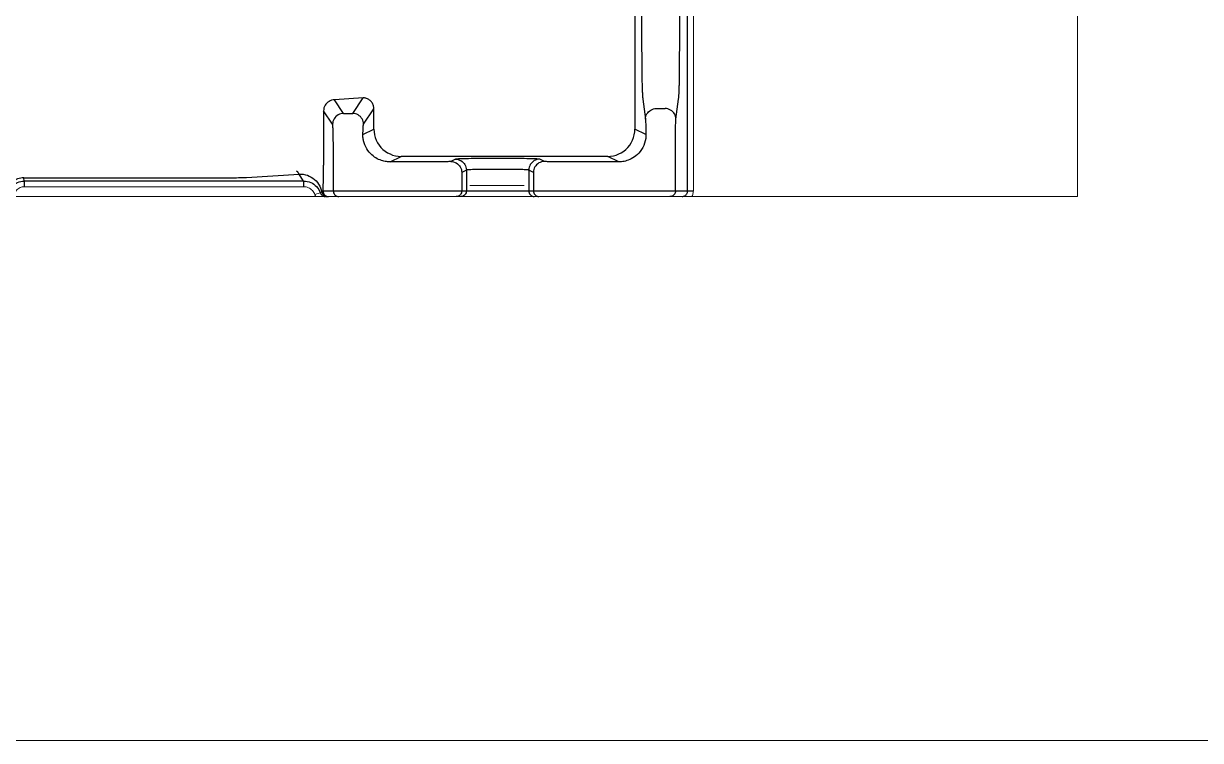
# Model space of a CAD drawing. Header units: millimetres. Extents: x 100 to 1590, y 100 to 694.
# Drawn here: x 1480.456 to 1484.515, y 498.831 to 501.301 of the extents above; entities that cross this region are included whole.
import ezdxf

# ---------------------------------------------------------------- set-up
doc = ezdxf.new("R2010")
doc.units = ezdxf.units.MM
for name, color, linetype, lineweight in [('DTM_CURVE', 7, 'Continuous', 9), ('OUTLINE', 6, 'Continuous', 9), ('PAREDE', 7, 'Continuous', 9)]:
    doc.layers.add(name, color=color, linetype=linetype, lineweight=lineweight)

msp = doc.modelspace()

# ---------------------------------------------------------------- linework, layer by layer
at = {"color": 9, "linetype": 'Continuous'}
for p, q in [((1482.7183, 501.1445), (1482.7341, 502.7553)), ((1482.5736, 502.5944), (1482.5878, 501.1407)), ((1482.5641, 502.3619), (1482.5641, 500.9375)), ((1482.5878, 501.1407), (1482.5879, 501.1328)), ((1482.5879, 501.1328), (1482.588, 501.1246)), ((1482.588, 501.1246), (1482.5882, 501.1162)), ((1482.5882, 501.1162), (1482.5883, 501.1077)), ((1482.7179, 501.1116), (1482.718, 501.1201)), ((1482.718, 501.1201), (1482.7182, 501.1285)), ((1482.7182, 501.1285), (1482.7183, 501.1367)), ((1482.7183, 501.1367), (1482.7183, 501.1445)), ((1481.6265, 501.0453), (1481.528, 501.0383)), ((1481.5591, 500.9917), (1481.528, 501.0383)), ((1481.5908, 500.9917), (1481.6265, 501.0453)), ((1482.5913, 501.0411), (1482.6003, 500.9722)), ((1481.4905, 501.0009), (1481.4905, 500.8134)), ((1481.5216, 500.9543), (1481.4905, 501.0009)), ((1481.5591, 500.9917), (1481.5908, 500.9917)), ((1481.6282, 500.9543), (1481.6639, 501.0078)), ((1481.6639, 500.9375), (1481.6639, 501.0078)), ((1482.6378, 501.0085), (1482.6683, 501.0085)), ((1481.6261, 500.9186), (1481.6639, 500.9375)), ((1482.6022, 500.9185), (1482.5641, 500.9375)), ((1481.5241, 500.7243), (1481.5241, 500.8794)), ((1482.7039, 500.7243), (1482.7039, 500.8998)), ((1481.7195, 500.8247), (1481.7576, 500.8438)), ((1482.4704, 500.8438), (1481.7576, 500.8438)), ((1481.9453, 500.834), (1481.9293, 500.826)), ((1482.2518, 500.826), (1482.2358, 500.834)), ((1482.5085, 500.8247), (1482.4704, 500.8438)), ((1481.4013, 500.7887), (1481.3974, 500.7931)), ((1481.4025, 500.7875), (1481.4013, 500.7887)), ((1481.4903, 500.7871), (1481.4904, 500.7927)), ((1481.4903, 500.7813), (1481.4903, 500.7871)), ((1481.4904, 500.7927), (1481.4905, 500.7982)), ((1481.4905, 500.8086), (1481.4905, 500.8134)), ((1481.4905, 500.8035), (1481.4905, 500.8086)), ((1481.4905, 500.7982), (1481.4905, 500.8035)), ((1481.9828, 500.7965), (1481.9668, 500.7885)), ((1481.9668, 500.7885), (1481.9668, 500.7243)), ((1481.9828, 500.7965), (1481.9828, 500.7243)), ((1482.1983, 500.7965), (1482.1983, 500.7243)), ((1482.2143, 500.7885), (1482.1983, 500.7965)), ((1482.2143, 500.7885), (1482.2143, 500.7243)), ((1482.5085, 500.8247), (1482.3209, 500.8247)), ((1480.4565, 500.7701), (1481.1837, 500.7701)), ((1480.458, 500.7587), (1480.4565, 500.7701)), ((1480.458, 500.7587), (1480.458, 500.7391)), ((1481.2242, 500.7714), (1481.406, 500.7827)), ((1481.4217, 500.7587), (1481.406, 500.7827)), ((1481.4217, 500.7587), (1481.4217, 500.7391)), ((1481.4892, 500.7422), (1481.4894, 500.7473)), ((1481.4894, 500.7473), (1481.4896, 500.7527)), ((1481.4896, 500.7527), (1481.4898, 500.7582)), ((1481.4898, 500.7582), (1481.4899, 500.7639)), ((1481.4899, 500.7639), (1481.49, 500.7696)), ((1481.49, 500.7696), (1481.4902, 500.7755)), ((1481.4902, 500.7755), (1481.4903, 500.7813)), ((1482.7657, 500.7243), (1481.4883, 500.7243)), ((1481.4888, 500.7327), (1481.489, 500.7373)), ((1481.489, 500.7373), (1481.4892, 500.7422)), ((1481.5038, 500.7059), (1481.5071, 500.7056))]:
    msp.add_line(p, q, dxfattribs=at)
at = {"color": 7, "linetype": 'Continuous'}
for p, q in [((1482.746, 500.7243), (1482.746, 501.9386)), ((1481.4217, 500.7587), (1480.458, 500.7587))]:
    msp.add_line(p, q, dxfattribs=at)
at = {"color": 9, "linetype": 'Continuous'}
for points in [[(1482.7058, 500.9722), (1482.7148, 501.0411), (1482.7149, 501.0422), (1482.715, 501.0435), (1482.7152, 501.0449), (1482.7153, 501.0465), (1482.7154, 501.0482), (1482.7156, 501.0501), (1482.7157, 501.0522), (1482.7159, 501.0545), (1482.716, 501.057), (1482.7162, 501.0596), (1482.7163, 501.0625), (1482.7165, 501.0654), (1482.7166, 501.0686), (1482.7167, 501.0719), (1482.7169, 501.0754), (1482.717, 501.079), (1482.7171, 501.0828), (1482.7173, 501.0866), (1482.7174, 501.0906), (1482.7175, 501.0947), (1482.7176, 501.0988), (1482.7177, 501.1031), (1482.7178, 501.1073), (1482.7179, 501.1116)], [(1482.5883, 501.1077), (1482.5885, 501.0993), (1482.5886, 501.0952), (1482.5887, 501.0911), (1482.5888, 501.0871), (1482.589, 501.0833), (1482.5891, 501.0795), (1482.5892, 501.0759), (1482.5893, 501.0724), (1482.5895, 501.069), (1482.5896, 501.0658), (1482.5898, 501.0628), (1482.5899, 501.06), (1482.5901, 501.0573), (1482.5902, 501.0548), (1482.5904, 501.0525), (1482.5905, 501.0504), (1482.5906, 501.0484), (1482.5908, 501.0466), (1482.5909, 501.045), (1482.5911, 501.0435), (1482.5912, 501.0422), (1482.5913, 501.0411)], [(1481.528, 501.0383), (1481.5231, 501.038), (1481.5183, 501.0371), (1481.5137, 501.0355), (1481.5093, 501.0333), (1481.5052, 501.0306), (1481.5015, 501.0274), (1481.4983, 501.0237), (1481.4956, 501.0196), (1481.4934, 501.0152), (1481.4918, 501.0106), (1481.4909, 501.0058), (1481.4905, 501.0009)], [(1481.6639, 501.0078), (1481.6638, 501.0103), (1481.6635, 501.013), (1481.6631, 501.0157), (1481.6624, 501.0184), (1481.6615, 501.0212), (1481.6603, 501.0239), (1481.659, 501.0266), (1481.6574, 501.0291), (1481.6556, 501.0316), (1481.6536, 501.0338), (1481.6514, 501.0359), (1481.6491, 501.0378), (1481.6467, 501.0395), (1481.6442, 501.041), (1481.6416, 501.0422), (1481.639, 501.0432), (1481.6364, 501.044), (1481.6338, 501.0446), (1481.6313, 501.045), (1481.6288, 501.0453), (1481.6265, 501.0453)], [(1481.5591, 500.9917), (1481.5542, 500.9914), (1481.5494, 500.9904), (1481.5448, 500.9888), (1481.5404, 500.9867), (1481.5363, 500.9839), (1481.5326, 500.9807), (1481.5294, 500.977), (1481.5267, 500.973), (1481.5245, 500.9686), (1481.5229, 500.9639), (1481.522, 500.9591), (1481.5216, 500.9543)], [(1481.6282, 500.9543), (1481.6279, 500.9591), (1481.6269, 500.9639), (1481.6254, 500.9686), (1481.6232, 500.973), (1481.6205, 500.977), (1481.6172, 500.9807), (1481.6135, 500.9839), (1481.6095, 500.9867), (1481.6051, 500.9888), (1481.6004, 500.9904), (1481.5956, 500.9914), (1481.5908, 500.9917)], [(1482.6003, 500.9722), (1482.6007, 500.977), (1482.6016, 500.9816), (1482.6032, 500.986), (1482.6054, 500.9903), (1482.6082, 500.9942), (1482.6114, 500.9977), (1482.6151, 501.0009), (1482.6191, 501.0035), (1482.6235, 501.0056), (1482.6281, 501.0072), (1482.6329, 501.0081), (1482.6378, 501.0085)], [(1482.7058, 500.9722), (1482.7055, 500.977), (1482.7045, 500.9816), (1482.7029, 500.986), (1482.7007, 500.9903), (1482.6979, 500.9942), (1482.6947, 500.9977), (1482.691, 501.0009), (1482.687, 501.0035), (1482.6826, 501.0056), (1482.678, 501.0072), (1482.6732, 501.0081), (1482.6683, 501.0085)], [(1481.5241, 500.8794), (1481.5241, 500.8855), (1481.5241, 500.8915), (1481.524, 500.8975), (1481.524, 500.9035), (1481.5239, 500.9095), (1481.5238, 500.9153), (1481.5237, 500.9208), (1481.5235, 500.926), (1481.5234, 500.9309), (1481.5232, 500.9354), (1481.5231, 500.9395), (1481.5229, 500.9431), (1481.5227, 500.9463), (1481.5225, 500.9489), (1481.5223, 500.951), (1481.5221, 500.9526), (1481.5218, 500.9537), (1481.5216, 500.9543)], [(1481.6261, 500.9186), (1481.6262, 500.9214), (1481.6263, 500.9241), (1481.6263, 500.9267), (1481.6264, 500.9294), (1481.6265, 500.9319), (1481.6266, 500.9344), (1481.6267, 500.9368), (1481.6268, 500.9391), (1481.6269, 500.9412), (1481.627, 500.9432), (1481.6271, 500.9451), (1481.6272, 500.9468), (1481.6273, 500.9483), (1481.6274, 500.9496), (1481.6276, 500.9508), (1481.6277, 500.9517), (1481.6278, 500.9525), (1481.6279, 500.9532), (1481.628, 500.9537), (1481.6281, 500.9541), (1481.6282, 500.9543)], [(1482.6003, 500.9722), (1482.6005, 500.9701), (1482.6008, 500.9673), (1482.601, 500.9641), (1482.6012, 500.9602), (1482.6014, 500.9558), (1482.6015, 500.9511), (1482.6017, 500.946), (1482.6018, 500.9406), (1482.6019, 500.9352), (1482.602, 500.9297), (1482.6021, 500.9241), (1482.6022, 500.9185)], [(1482.7039, 500.8998), (1482.7039, 500.9064), (1482.7039, 500.9128), (1482.704, 500.9191), (1482.704, 500.9253), (1482.7041, 500.9314), (1482.7042, 500.9372), (1482.7043, 500.9428), (1482.7045, 500.948), (1482.7046, 500.9529), (1482.7048, 500.9573), (1482.705, 500.9613), (1482.7052, 500.9648), (1482.7054, 500.9678), (1482.7056, 500.9703), (1482.7058, 500.9722)], [(1481.63, 500.8905), (1481.6291, 500.8937), (1481.6283, 500.8969), (1481.6276, 500.9), (1481.6271, 500.9032), (1481.6266, 500.9064), (1481.6263, 500.9095), (1481.6262, 500.9126), (1481.6261, 500.9156), (1481.6261, 500.9186)], [(1481.6639, 500.9375), (1481.6644, 500.9277), (1481.6659, 500.918), (1481.6685, 500.9085), (1481.672, 500.8994), (1481.6765, 500.8906), (1481.6818, 500.8824), (1481.688, 500.8748), (1481.6949, 500.8679), (1481.7025, 500.8617), (1481.7107, 500.8563), (1481.7195, 500.8519), (1481.7286, 500.8484), (1481.7381, 500.8458), (1481.7478, 500.8443), (1481.7576, 500.8438)], [(1482.4704, 500.8438), (1482.4802, 500.8443), (1482.4899, 500.8458), (1482.4993, 500.8484), (1482.5085, 500.8519), (1482.5172, 500.8563), (1482.5255, 500.8617), (1482.5331, 500.8679), (1482.54, 500.8748), (1482.5462, 500.8824), (1482.5515, 500.8906), (1482.556, 500.8994), (1482.5595, 500.9085), (1482.562, 500.918), (1482.5636, 500.9277), (1482.5641, 500.9375)], [(1482.6022, 500.9185), (1482.6022, 500.9162), (1482.6021, 500.9139), (1482.602, 500.9117), (1482.6018, 500.9095), (1482.6016, 500.9073), (1482.6013, 500.9051)], [(1481.7195, 500.8247), (1481.7155, 500.8248), (1481.7114, 500.8251), (1481.7072, 500.8255), (1481.703, 500.8262), (1481.6986, 500.8271), (1481.6942, 500.8282), (1481.6896, 500.8296), (1481.685, 500.8313), (1481.6803, 500.8333), (1481.6756, 500.8357), (1481.6708, 500.8384), (1481.666, 500.8415), (1481.6612, 500.8451), (1481.6564, 500.8491), (1481.6518, 500.8536), (1481.6473, 500.8586), (1481.6431, 500.8641), (1481.6392, 500.8701), (1481.6356, 500.8765), (1481.6326, 500.8833), (1481.63, 500.8905)], [(1482.6013, 500.9051), (1482.5997, 500.8969), (1482.5975, 500.8889), (1482.5946, 500.8813), (1482.591, 500.874), (1482.587, 500.8672), (1482.5825, 500.8609), (1482.5777, 500.8552), (1482.5726, 500.8501), (1482.5674, 500.8456), (1482.5622, 500.8416), (1482.5569, 500.8382), (1482.5517, 500.8353), (1482.5465, 500.8328), (1482.5414, 500.8307), (1482.5364, 500.829), (1482.5314, 500.8276), (1482.5266, 500.8265), (1482.5219, 500.8257), (1482.5173, 500.8252), (1482.5128, 500.8248), (1482.5085, 500.8247)], [(1482.2358, 500.834), (1482.2348, 500.8342), (1482.2327, 500.8344), (1482.2297, 500.8346), (1482.2256, 500.8348), (1482.2205, 500.835), (1482.2145, 500.8352), (1482.2076, 500.8354), (1482.1998, 500.8356), (1482.1913, 500.8357), (1482.1821, 500.8359), (1482.1721, 500.836), (1482.1616, 500.8361), (1482.1506, 500.8362), (1482.1391, 500.8363), (1482.1274, 500.8364), (1482.1153, 500.8364), (1482.103, 500.8364), (1482.0906, 500.8364), (1482.0783, 500.8364), (1482.066, 500.8364), (1482.0539, 500.8364), (1482.0421, 500.8363), (1482.0306, 500.8362), (1482.0196, 500.8361), (1482.0091, 500.836), (1481.9991, 500.8359), (1481.9899, 500.8357), (1481.9814, 500.8356), (1481.9736, 500.8354), (1481.9667, 500.8352), (1481.9606, 500.835), (1481.9555, 500.8348), (1481.9514, 500.8346), (1481.9484, 500.8344), (1481.9463, 500.8342), (1481.9453, 500.834)], [(1481.9453, 500.834), (1481.9502, 500.8337), (1481.955, 500.8327), (1481.9597, 500.8311), (1481.9641, 500.829), (1481.9681, 500.8262), (1481.9718, 500.823), (1481.9751, 500.8193), (1481.9778, 500.8152), (1481.9799, 500.8108), (1481.9815, 500.8062), (1481.9825, 500.8014), (1481.9828, 500.7965)], [(1482.2358, 500.834), (1482.2309, 500.8337), (1482.2261, 500.8327), (1482.2214, 500.8311), (1482.217, 500.829), (1482.213, 500.8262), (1482.2093, 500.823), (1482.2061, 500.8193), (1482.2033, 500.8152), (1482.2012, 500.8108), (1482.1996, 500.8062), (1482.1986, 500.8014), (1482.1983, 500.7965)], [(1481.406, 500.7827), (1481.4059, 500.783), (1481.4058, 500.7832), (1481.4057, 500.7835), (1481.4055, 500.7838), (1481.4053, 500.7842), (1481.405, 500.7845), (1481.4047, 500.7849), (1481.4043, 500.7854), (1481.4039, 500.7859), (1481.4035, 500.7864), (1481.403, 500.7869), (1481.4025, 500.7875)], [(1481.9293, 500.826), (1481.929, 500.8259), (1481.9281, 500.8258), (1481.9266, 500.8257), (1481.9247, 500.8256), (1481.9221, 500.8255), (1481.9191, 500.8254), (1481.9154, 500.8253), (1481.9113, 500.8252), (1481.9067, 500.8251), (1481.9016, 500.825), (1481.8962, 500.825), (1481.8905, 500.8249), (1481.8846, 500.8249), (1481.8785, 500.8248), (1481.8724, 500.8248), (1481.8663, 500.8248), (1481.8604, 500.8247), (1481.7195, 500.8247)], [(1481.9293, 500.826), (1481.9342, 500.8257), (1481.939, 500.8247), (1481.9437, 500.8231), (1481.9481, 500.821), (1481.9522, 500.8182), (1481.9558, 500.815), (1481.9591, 500.8113), (1481.9618, 500.8073), (1481.964, 500.8029), (1481.9655, 500.7982), (1481.9665, 500.7934), (1481.9668, 500.7885)], [(1482.1983, 500.7965), (1482.1976, 500.7967), (1482.1961, 500.7969), (1482.1938, 500.7971), (1482.1907, 500.7974), (1482.1869, 500.7975), (1482.1824, 500.7977), (1482.1773, 500.7979), (1482.1716, 500.7981), (1482.1652, 500.7982), (1482.1584, 500.7984), (1482.151, 500.7985), (1482.1432, 500.7986), (1482.1351, 500.7987), (1482.1266, 500.7988), (1482.1178, 500.7989), (1482.1089, 500.7989), (1482.0998, 500.7989), (1482.0906, 500.7989), (1482.0814, 500.7989), (1482.0723, 500.7989), (1482.0634, 500.7989), (1482.0546, 500.7988), (1482.0461, 500.7987), (1482.038, 500.7986), (1482.0302, 500.7985), (1482.0228, 500.7984), (1482.016, 500.7982), (1482.0096, 500.7981), (1482.0039, 500.7979), (1481.9987, 500.7977), (1481.9942, 500.7976), (1481.9904, 500.7974), (1481.9874, 500.7971), (1481.9851, 500.7969), (1481.9835, 500.7967), (1481.9828, 500.7965)], [(1482.2518, 500.826), (1482.2469, 500.8257), (1482.2421, 500.8247), (1482.2374, 500.8231), (1482.233, 500.821), (1482.229, 500.8182), (1482.2253, 500.815), (1482.222, 500.8113), (1482.2193, 500.8073), (1482.2171, 500.8029), (1482.2156, 500.7982), (1482.2146, 500.7934), (1482.2143, 500.7885)], [(1482.3209, 500.8247), (1482.3151, 500.8248), (1482.3092, 500.8248), (1482.3031, 500.8248), (1482.297, 500.8248), (1482.2912, 500.8249), (1482.2855, 500.825), (1482.28, 500.825), (1482.2749, 500.8251), (1482.2703, 500.8252), (1482.2661, 500.8253), (1482.2624, 500.8254), (1482.2592, 500.8255), (1482.2566, 500.8256), (1482.2546, 500.8257), (1482.2531, 500.8258), (1482.2522, 500.8259), (1482.2518, 500.826)], [(1480.4565, 500.7701), (1480.4511, 500.7698), (1480.4458, 500.769), (1480.4405, 500.7677), (1480.4354, 500.766), (1480.4305, 500.7637), (1480.4258, 500.761), (1480.4215, 500.7579), (1480.4174, 500.7544), (1480.4137, 500.7506), (1480.4104, 500.7464), (1480.4075, 500.742), (1480.4051, 500.7373), (1480.4032, 500.7324), (1480.4017, 500.7273), (1480.4008, 500.7222)], [(1481.1837, 500.7701), (1481.1905, 500.7701), (1481.1973, 500.7703), (1481.2041, 500.7704), (1481.2108, 500.7707), (1481.2175, 500.771), (1481.2242, 500.7714)], [(1481.406, 500.7827), (1481.4132, 500.7827), (1481.4204, 500.782), (1481.4275, 500.7806), (1481.4344, 500.7785), (1481.4411, 500.7758), (1481.4475, 500.7725), (1481.4536, 500.7686), (1481.4593, 500.7641), (1481.4645, 500.7591), (1481.4692, 500.7536), (1481.4734, 500.7477), (1481.4771, 500.7414), (1481.4801, 500.7347), (1481.4825, 500.7278), (1481.4842, 500.7208)], [(1481.4843, 500.7208), (1481.4838, 500.7206), (1481.4833, 500.7204), (1481.4828, 500.7202), (1481.4824, 500.72), (1481.4819, 500.7198), (1481.4814, 500.7195), (1481.481, 500.7193), (1481.4805, 500.7191), (1481.4801, 500.7189), (1481.4797, 500.7187), (1481.4792, 500.7184), (1481.4788, 500.7182)], [(1481.4842, 500.7208), (1481.485, 500.718), (1481.4862, 500.7154), (1481.4877, 500.713), (1481.4896, 500.7108), (1481.4919, 500.709), (1481.4943, 500.7075), (1481.497, 500.7064), (1481.4998, 500.7058), (1481.5026, 500.7056)], [(1481.4858, 500.7217), (1481.4856, 500.7215), (1481.4855, 500.7214), (1481.4853, 500.7213), (1481.4852, 500.7213), (1481.4851, 500.7212), (1481.485, 500.7211), (1481.4848, 500.721), (1481.4847, 500.721), (1481.4846, 500.7209), (1481.4845, 500.7209), (1481.4844, 500.7208), (1481.4843, 500.7208)], [(1481.4883, 500.7243), (1481.4882, 500.7241), (1481.488, 500.7238), (1481.4878, 500.7236), (1481.4877, 500.7234), (1481.4875, 500.7231), (1481.4873, 500.7229), (1481.4871, 500.7227), (1481.4869, 500.7225), (1481.4867, 500.7224), (1481.4865, 500.7222), (1481.4863, 500.7221), (1481.4861, 500.7219), (1481.4858, 500.7217)], [(1481.4883, 500.7243), (1481.4885, 500.7263), (1481.4886, 500.7284), (1481.4887, 500.7305), (1481.4888, 500.7327)], [(1481.4883, 500.7243), (1481.4886, 500.7211), (1481.4895, 500.7179), (1481.4908, 500.7149), (1481.4927, 500.7123), (1481.495, 500.71), (1481.4977, 500.7081), (1481.5007, 500.7067), (1481.5038, 500.7059)], [(1481.5241, 500.7243), (1481.5244, 500.7211), (1481.5252, 500.7179), (1481.5266, 500.7149), (1481.5285, 500.7123), (1481.5308, 500.71), (1481.5335, 500.7081), (1481.5364, 500.7067), (1481.5396, 500.7059), (1481.5429, 500.7056)], [(1481.9668, 500.7243), (1481.9665, 500.7211), (1481.9657, 500.7179), (1481.9643, 500.7149), (1481.9624, 500.7123), (1481.9601, 500.71), (1481.9575, 500.7081), (1481.9545, 500.7067), (1481.9513, 500.7059), (1481.9481, 500.7056)], [(1481.9828, 500.7243), (1481.9825, 500.7211), (1481.9817, 500.7179), (1481.9803, 500.7149), (1481.9784, 500.7123), (1481.9761, 500.71), (1481.9734, 500.7081), (1481.9705, 500.7067), (1481.9673, 500.7059), (1481.9641, 500.7056)], [(1482.1983, 500.7243), (1482.1986, 500.7211), (1482.1994, 500.7179), (1482.2008, 500.7149), (1482.2027, 500.7123), (1482.205, 500.71), (1482.2077, 500.7081), (1482.2106, 500.7067), (1482.2138, 500.7059), (1482.217, 500.7056)], [(1482.2143, 500.7243), (1482.2146, 500.7211), (1482.2154, 500.7179), (1482.2168, 500.7149), (1482.2187, 500.7123), (1482.221, 500.71), (1482.2237, 500.7081), (1482.2266, 500.7067), (1482.2298, 500.7059), (1482.233, 500.7056)], [(1482.7039, 500.7243), (1482.7036, 500.7211), (1482.7027, 500.7179), (1482.7014, 500.7149), (1482.6995, 500.7123), (1482.6972, 500.71), (1482.6945, 500.7081), (1482.6915, 500.7067), (1482.6884, 500.7059), (1482.6851, 500.7056)]]:
    msp.add_lwpolyline(points, dxfattribs=at)
at = {"color": 7, "linetype": 'Continuous'}
for points in [[(1480.4049, 500.7188), (1480.4071, 500.7245), (1480.4097, 500.73), (1480.4129, 500.735), (1480.4165, 500.7396), (1480.4205, 500.7438), (1480.425, 500.7475), (1480.4298, 500.7508), (1480.435, 500.7536), (1480.4405, 500.7558), (1480.4462, 500.7574), (1480.4521, 500.7584), (1480.458, 500.7587)], [(1481.4217, 500.7587), (1481.428, 500.7584), (1481.4343, 500.7574), (1481.4403, 500.7558), (1481.4462, 500.7536), (1481.4517, 500.7508), (1481.4569, 500.7474), (1481.4618, 500.7436), (1481.4662, 500.7393), (1481.4701, 500.7346), (1481.4736, 500.7295), (1481.4765, 500.724), (1481.4795, 500.7165)], [(1481.4795, 500.7165), (1481.4804, 500.7148), (1481.4814, 500.7132), (1481.4827, 500.7117), (1481.4841, 500.7103), (1481.4857, 500.709), (1481.4873, 500.708), (1481.4891, 500.7071), (1481.491, 500.7064), (1481.4928, 500.7059), (1481.4947, 500.7057), (1481.4966, 500.7056)], [(1482.7272, 500.7056), (1482.7297, 500.7057), (1482.7321, 500.7062), (1482.7344, 500.707), (1482.7366, 500.7081), (1482.7387, 500.7094), (1482.7405, 500.711), (1482.7421, 500.7129), (1482.7434, 500.7149), (1482.7445, 500.717), (1482.7453, 500.7194), (1482.7458, 500.7218), (1482.746, 500.7243)]]:
    msp.add_lwpolyline(points, dxfattribs=at)
at = {"layer": 'DTM_CURVE', "color": 4, "linetype": 'Continuous'}
msp.add_line((1482.1827, 500.7431), (1481.9952, 500.7431), dxfattribs=at)
at = {"layer": 'OUTLINE'}
for p, q in [((1482.7657, 501.9386), (1482.7657, 500.7243)), ((1481.4217, 500.7391), (1480.458, 500.7391)), ((1481.4602, 500.7118), (1481.4587, 500.7156)), ((1481.4788, 500.7182), (1481.4602, 500.7118)), ((1482.7608, 500.7056), (1481.463, 500.7056))]:
    msp.add_line(p, q, dxfattribs=at)
for points in [[(1480.458, 500.7391), (1480.4543, 500.7389), (1480.4506, 500.7382), (1480.447, 500.7373), (1480.4435, 500.7359), (1480.4401, 500.7341), (1480.437, 500.732), (1480.434, 500.7295), (1480.4313, 500.7267), (1480.4289, 500.7236), (1480.4268, 500.7203), (1480.4251, 500.7167), (1480.4237, 500.7129)], [(1481.4587, 500.7156), (1481.4567, 500.7193), (1481.4544, 500.7228), (1481.4517, 500.726), (1481.4487, 500.7289), (1481.4454, 500.7315), (1481.4418, 500.7337), (1481.4381, 500.7356), (1481.4341, 500.7371), (1481.43, 500.7382), (1481.4259, 500.7388), (1481.4217, 500.7391)], [(1481.463, 500.7056), (1481.4625, 500.7066), (1481.462, 500.7076), (1481.4615, 500.7086), (1481.461, 500.7097), (1481.4606, 500.7107), (1481.4602, 500.7118)], [(1482.7657, 500.7243), (1482.7655, 500.7211), (1482.7651, 500.7178), (1482.7644, 500.7146), (1482.7635, 500.7115), (1482.7622, 500.7085), (1482.7608, 500.7056)]]:
    msp.add_lwpolyline(points, dxfattribs=at)
at = {"layer": 'PAREDE'}
for p, q in [((1484.0901, 546.0524), (1484.0901, 500.7056)), ((1484.0901, 500.7056), (1472.8401, 500.7056)), ((1470.9651, 498.8306), (1548.7776, 498.8306))]:
    msp.add_line(p, q, dxfattribs=at)

doc.saveas('drawing.dxf')
